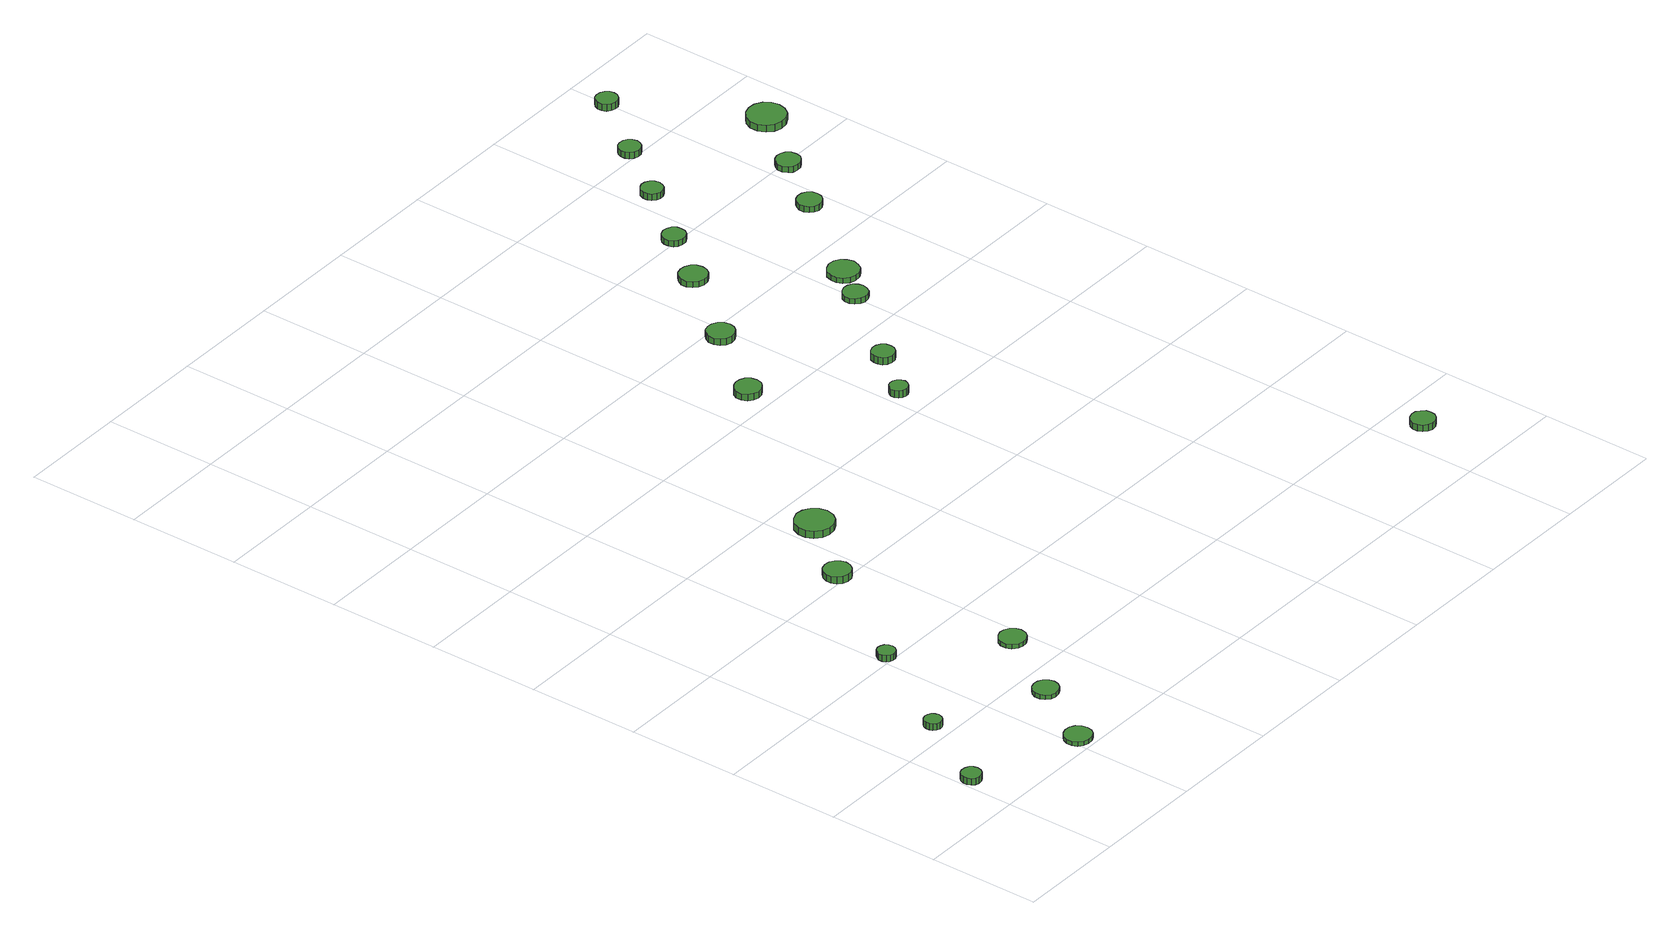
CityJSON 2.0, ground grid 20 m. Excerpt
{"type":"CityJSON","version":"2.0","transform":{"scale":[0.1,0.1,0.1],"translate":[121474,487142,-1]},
"CityObjects":{
"tree1":{"type":"SolitaryVegetationObject","attributes":{"function":"something"},"geometry":[{"type":"MultiSurface","lod":"1","boundaries":[[[0,1,2,3,4,5,6,7,8,9,10,11,12,13,14]],[[15,16,17,18,19,20,21,22,23,24,25,26,27,28,29]],[[0,29,28,1]],[[1,28,27,2]],[[2,27,26,3]],[[3,26,25,4]],[[4,25,24,5]],[[5,24,23,6]],[[6,23,22,7]],[[7,22,21,8]],[[8,21,20,9]],[[9,20,19,10]],[[10,19,18,11]],[[11,18,17,12]],[[12,17,16,13]],[[13,16,15,14]],[[14,15,29,0]]]}]},
"tree2":{"type":"SolitaryVegetationObject","attributes":{"function":"something"},"geometry":[{"type":"MultiSurface","lod":"1","boundaries":[[[30,31,32,33,34,35,36,37,38,39,40,41,42,43,44]],[[45,46,47,48,49,50,51,52,53,54,55,56,57,58,59]],[[30,59,58,31]],[[31,58,57,32]],[[32,57,56,33]],[[33,56,55,34]],[[34,55,54,35]],[[35,54,53,36]],[[36,53,52,37]],[[37,52,51,38]],[[38,51,50,39]],[[39,50,49,40]],[[40,49,48,41]],[[41,48,47,42]],[[42,47,46,43]],[[43,46,45,44]],[[44,45,59,30]]]}]},
"tree3":{"type":"SolitaryVegetationObject","attributes":{"function":"something"},"geometry":[{"type":"MultiSurface","lod":"1","boundaries":[[[60,61,62,63,64,65,66,67,68,69,70,71,72,73,74]],[[75,76,77,78,79,80,81,82,83,84,85,86,87,88,89]],[[60,89,88,61]],[[61,88,87,62]],[[62,87,86,63]],[[63,86,85,64]],[[64,85,84,65]],[[65,84,83,66]],[[66,83,82,67]],[[67,82,81,68]],[[68,81,80,69]],[[69,80,79,70]],[[70,79,78,71]],[[71,78,77,72]],[[72,77,76,73]],[[73,76,75,74]],[[74,75,89,60]]]}]},
"tree4":{"type":"SolitaryVegetationObject","attributes":{"function":"something"},"geometry":[{"type":"MultiSurface","lod":"1","boundaries":[[[90,91,92,93,94,95,96,97,98,99,100,101,102,103,104]],[[105,106,107,108,109,110,111,112,113,114,115,116,117,118,119]],[[90,119,118,91]],[[91,118,117,92]],[[92,117,116,93]],[[93,116,115,94]],[[94,115,114,95]],[[95,114,113,96]],[[96,113,112,97]],[[97,112,111,98]],[[98,111,110,99]],[[99,110,109,100]],[[100,109,108,101]],[[101,108,107,102]],[[102,107,106,103]],[[103,106,105,104]],[[104,105,119,90]]]}]},
"tree5":{"type":"SolitaryVegetationObject","attributes":{"function":"something"},"geometry":[{"type":"MultiSurface","lod":"1","boundaries":[[[120,121,122,123,124,125,126,127,128,129,130,131,132,133,134]],[[135,136,137,138,139,140,141,142,143,144,145,146,147,148,149]],[[120,149,148,121]],[[121,148,147,122]],[[122,147,146,123]],[[123,146,145,124]],[[124,145,144,125]],[[125,144,143,126]],[[126,143,142,127]],[[127,142,141,128]],[[128,141,140,129]],[[129,140,139,130]],[[130,139,138,131]],[[131,138,137,132]],[[132,137,136,133]],[[133,136,135,134]],[[134,135,149,120]]]}]},
"tree6":{"type":"SolitaryVegetationObject","attributes":{"function":"something"},"geometry":[{"type":"MultiSurface","lod":"1","boundaries":[[[150,151,152,153,154,155,156,157,158,159,160,161,162,163,164]],[[165,166,167,168,169,170,171,172,173,174,175,176,177,178,179]],[[150,179,178,151]],[[151,178,177,152]],[[152,177,176,153]],[[153,176,175,154]],[[154,175,174,155]],[[155,174,173,156]],[[156,173,172,157]],[[157,172,171,158]],[[158,171,170,159]],[[159,170,169,160]],[[160,169,168,161]],[[161,168,167,162]],[[162,167,166,163]],[[163,166,165,164]],[[164,165,179,150]]]}]},
"tree7":{"type":"SolitaryVegetationObject","attributes":{"function":"something"},"geometry":[{"type":"MultiSurface","lod":"1","boundaries":[[[180,181,182,183,184,185,186,187,188,189,190,191,192,193,194]],[[195,196,197,198,199,200,201,202,203,204,205,206,207,208,209]],[[180,209,208,181]],[[181,208,207,182]],[[182,207,206,183]],[[183,206,205,184]],[[184,205,204,185]],[[185,204,203,186]],[[186,203,202,187]],[[187,202,201,188]],[[188,201,200,189]],[[189,200,199,190]],[[190,199,198,191]],[[191,198,197,192]],[[192,197,196,193]],[[193,196,195,194]],[[194,195,209,180]]]}]},
"tree8":{"type":"SolitaryVegetationObject","attributes":{"function":"something"},"geometry":[{"type":"MultiSurface","lod":"1","boundaries":[[[210,211,212,213,214,215,216,217,218,219,220,221,222,223,224]],[[225,226,227,228,229,230,231,232,233,234,235,236,237,238,239]],[[210,239,238,211]],[[211,238,237,212]],[[212,237,236,213]],[[213,236,235,214]],[[214,235,234,215]],[[215,234,233,216]],[[216,233,232,217]],[[217,232,231,218]],[[218,231,230,219]],[[219,230,229,220]],[[220,229,228,221]],[[221,228,227,222]],[[222,227,226,223]],[[223,226,225,224]],[[224,225,239,210]]]}]},
"tree9":{"type":"SolitaryVegetationObject","attributes":{"function":"something"},"geometry":[{"type":"MultiSurface","lod":"1","boundaries":[[[240,241,242,243,244,245,246,247,248,249,250,251,252,253,254]],[[255,256,257,258,259,260,261,262,263,264,265,266,267,268,269]],[[240,269,268,241]],[[241,268,267,242]],[[242,267,266,243]],[[243,266,265,244]],[[244,265,264,245]],[[245,264,263,246]],[[246,263,262,247]],[[247,262,261,248]],[[248,261,260,249]],[[249,260,259,250]],[[250,259,258,251]],[[251,258,257,252]],[[252,257,256,253]],[[253,256,255,254]],[[254,255,269,240]]]}]},
"tree10":{"type":"SolitaryVegetationObject","attributes":{"function":"something"},"geometry":[{"type":"MultiSurface","lod":"1","boundaries":[[[270,271,272,273,274,275,276,277,278,279,280,281,282,283,284]],[[285,286,287,288,289,290,291,292,293,294,295,296,297,298,299]],[[270,299,298,271]],[[271,298,297,272]],[[272,297,296,273]],[[273,296,295,274]],[[274,295,294,275]],[[275,294,293,276]],[[276,293,292,277]],[[277,292,291,278]],[[278,291,290,279]],[[279,290,289,280]],[[280,289,288,281]],[[281,288,287,282]],[[282,287,286,283]],[[283,286,285,284]],[[284,285,299,270]]]}]},
"tree11":{"type":"SolitaryVegetationObject","attributes":{"function":"something"},"geometry":[{"type":"MultiSurface","lod":"1","boundaries":[[[300,301,302,303,304,305,306,307,308,309,310,311,312,313,314]],[[315,316,317,318,319,320,321,322,323,324,325,326,327,328,329]],[[300,329,328,301]],[[301,328,327,302]],[[302,327,326,303]],[[303,326,325,304]],[[304,325,324,305]],[[305,324,323,306]],[[306,323,322,307]],[[307,322,321,308]],[[308,321,320,309]],[[309,320,319,310]],[[310,319,318,311]],[[311,318,317,312]],[[312,317,316,313]],[[313,316,315,314]],[[314,315,329,300]]]}]},
"tree12":{"type":"SolitaryVegetationObject","attributes":{"function":"something"},"geometry":[{"type":"MultiSurface","lod":"1","boundaries":[[[330,331,332,333,334,335,336,337,338,339,340,341,342,343,344]],[[345,346,347,348,349,350,351,352,353,354,355,356,357,358,359]],[[330,359,358,331]],[[331,358,357,332]],[[332,357,356,333]],[[333,356,355,334]],[[334,355,354,335]],[[335,354,353,336]],[[336,353,352,337]],[[337,352,351,338]],[[338,351,350,339]],[[339,350,349,340]],[[340,349,348,341]],[[341,348,347,342]],[[342,347,346,343]],[[343,346,345,344]],[[344,345,359,330]]]}]},
"tree13":{"type":"SolitaryVegetationObject","attributes":{"function":"something"},"geometry":[{"type":"MultiSurface","lod":"1","boundaries":[[[360,361,362,363,364,365,366,367,368,369,370,371,372,373,374]],[[375,376,377,378,379,380,381,382,383,384,385,386,387,388,389]],[[360,389,388,361]],[[361,388,387,362]],[[362,387,386,363]],[[363,386,385,364]],[[364,385,384,365]],[[365,384,383,366]],[[366,383,382,367]],[[367,382,381,368]],[[368,381,380,369]],[[369,380,379,370]],[[370,379,378,371]],[[371,378,377,372]],[[372,377,376,373]],[[373,376,375,374]],[[374,375,389,360]]]}]},
"tree14":{"type":"SolitaryVegetationObject","attributes":{"function":"something"},"geometry":[{"type":"MultiSurface","lod":"1","boundaries":[[[390,391,392,393,394,395,396,397,398,399,400,401,402,403,404]],[[405,406,407,408,409,410,411,412,413,414,415,416,417,418,419]],[[390,419,418,391]],[[391,418,417,392]],[[392,417,416,393]],[[393,416,415,394]],[[394,415,414,395]],[[395,414,413,396]],[[396,413,412,397]],[[397,412,411,398]],[[398,411,410,399]],[[399,410,409,400]],[[400,409,408,401]],[[401,408,407,402]],[[402,407,406,403]],[[403,406,405,404]],[[404,405,419,390]]]}]},
"tree15":{"type":"SolitaryVegetationObject","attributes":{"function":"something"},"geometry":[{"type":"MultiSurface","lod":"1","boundaries":[[[420,421,422,423,424,425,426,427,428,429,430,431,432,433,434]],[[435,436,437,438,439,440,441,442,443,444,445,446,447,448,449]],[[420,449,448,421]],[[421,448,447,422]],[[422,447,446,423]],[[423,446,445,424]],[[424,445,444,425]],[[425,444,443,426]],[[426,443,442,427]],[[427,442,441,428]],[[428,441,440,429]],[[429,440,439,430]],[[430,439,438,431]],[[431,438,437,432]],[[432,437,436,433]],[[433,436,435,434]],[[434,435,449,420]]]}]},
"tree16":{"type":"SolitaryVegetationObject","attributes":{"function":"something"},"geometry":[{"type":"MultiSurface","lod":"1","boundaries":[[[450,451,452,453,454,455,456,457,458,459,460,461,462,463,464]],[[465,466,467,468,469,470,471,472,473,474,475,476,477,478,479]],[[450,479,478,451]],[[451,478,477,452]],[[452,477,476,453]],[[453,476,475,454]],[[454,475,474,455]],[[455,474,473,456]],[[456,473,472,457]],[[457,472,471,458]],[[458,471,470,459]],[[459,470,469,460]],[[460,469,468,461]],[[461,468,467,462]],[[462,467,466,463]],[[463,466,465,464]],[[464,465,479,450]]]}]},
"tree17":{"type":"SolitaryVegetationObject","attributes":{"function":"something"},"geometry":[{"type":"MultiSurface","lod":"1","boundaries":[[[480,481,482,483,484,485,486,487,488,489,490,491,492,493,494]],[[495,496,497,498,499,500,501,502,503,504,505,506,507,508,509]],[[480,509,508,481]],[[481,508,507,482]],[[482,507,506,483]],[[483,506,505,484]],[[484,505,504,485]],[[485,504,503,486]],[[486,503,502,487]],[[487,502,501,488]],[[488,501,500,489]],[[489,500,499,490]],[[490,499,498,491]],[[491,498,497,492]],[[492,497,496,493]],[[493,496,495,494]],[[494,495,509,480]]]}]},
"tree18":{"type":"SolitaryVegetationObject","attributes":{"function":"something"},"geometry":[{"type":"MultiSurface","lod":"1","boundaries":[[[510,511,512,513,514,515,516,517,518,519,520,521,522,523,524]],[[525,526,527,528,529,530,531,532,533,534,535,536,537,538,539]],[[510,539,538,511]],[[511,538,537,512]],[[512,537,536,513]],[[513,536,535,514]],[[514,535,534,515]],[[515,534,533,516]],[[516,533,532,517]],[[517,532,531,518]],[[518,531,530,519]],[[519,530,529,520]],[[520,529,528,521]],[[521,528,527,522]],[[522,527,526,523]],[[523,526,525,524]],[[524,525,539,510]]]}]},
"tree19":{"type":"SolitaryVegetationObject","attributes":{"function":"something"},"geometry":[{"type":"MultiSurface","lod":"1","boundaries":[[[540,541,542,543,544,545,546,547,548,549,550,551,552,553,554]],[[555,556,557,558,559,560,561,562,563,564,565,566,567,568,569]],[[540,569,568,541]],[[541,568,567,542]],[[542,567,566,543]],[[543,566,565,544]],[[544,565,564,545]],[[545,564,563,546]],[[546,563,562,547]],[[547,562,561,548]],[[548,561,560,549]],[[549,560,559,550]],[[550,559,558,551]],[[551,558,557,552]],[[552,557,556,553]],[[553,556,555,554]],[[554,555,569,540]]]}]},
"tree20":{"type":"SolitaryVegetationObject","attributes":{"function":"something"},"geometry":[{"type":"MultiSurface","lod":"1","boundaries":[[[570,571,572,573,574,575,576,577,578,579,580,581,582,583,584]],[[585,586,587,588,589,590,591,592,593,594,595,596,597,598,599]],[[570,599,598,571]],[[571,598,597,572]],[[572,597,596,573]],[[573,596,595,574]],[[574,595,594,575]],[[575,594,593,576]],[[576,593,592,577]],[[577,592,591,578]],[[578,591,590,579]],[[579,590,589,580]],[[580,589,588,581]],[[581,588,587,582]],[[582,587,586,583]],[[583,586,585,584]],[[584,585,599,570]]]}]},
"tree21":{"type":"SolitaryVegetationObject","attributes":{"function":"something"},"geometry":[{"type":"MultiSurface","lod":"1","boundaries":[[[600,601,602,603,604,605,606,607,608,609,610,611,612,613,614]],[[615,616,617,618,619,620,621,622,623,624,625,626,627,628,629]],[[600,629,628,601]],[[601,628,627,602]],[[602,627,626,603]],[[603,626,625,604]],[[604,625,624,605]],[[605,624,623,606]],[[606,623,622,607]],[[607,622,621,608]],[[608,621,620,609]],[[609,620,619,610]],[[610,619,618,611]],[[611,618,617,612]],[[612,617,616,613]],[[613,616,615,614]],[[614,615,629,600]]]}]},
"tree22":{"type":"SolitaryVegetationObject","attributes":{"function":"something"},"geometry":[{"type":"MultiSurface","lod":"1","boundaries":[[[630,631,632,633,634,635,636,637,638,639,640,641,642,643,644]],[[645,646,647,648,649,650,651,652,653,654,655,656,657,658,659]],[[630,659,658,631]],[[631,658,657,632]],[[632,657,656,633]],[[633,656,655,634]],[[634,655,654,635]],[[635,654,653,636]],[[636,653,652,637]],[[637,652,651,638]],[[638,651,650,639]],[[639,650,649,640]],[[640,649,648,641]],[[641,648,647,642]],[[642,647,646,643]],[[643,646,645,644]],[[644,645,659,630]]]}]},
"tree23":{"type":"SolitaryVegetationObject","attributes":{"function":"something"},"geometry":[{"type":"MultiSurface","lod":"1","boundaries":[[[660,661,662,663,664,665,666,667,668,669,670,671,672,673,674]],[[675,676,677,678,679,680,681,682,683,684,685,686,687,688,689]],[[660,689,688,661]],[[661,688,687,662]],[[662,687,686,663]],[[663,686,685,664]],[[664,685,684,665]],[[665,684,683,666]],[[666,683,682,667]],[[667,682,681,668]],[[668,681,680,669]],[[669,680,679,670]],[[670,679,678,671]],[[671,678,677,672]],[[672,677,676,673]],[[673,676,675,674]],[[674,675,689,660]]]}]}
},
"vertices":[
[39,94,18],[37,101,18],[33,107,18],[27,110,18],[19,111,18],[12,109,18],[7,104,18],[4,97,18],[4,90,18],[7,83,18],[12,78,18],[19,76,18],[27,77,18],[33,81,18],[37,87,18],[37,87,6],[33,81,6],[27,77,6],[19,76,6],[12,78,6],[7,83,6],[4,90,6],[4,97,6],[7,104,6],[12,109,6],[19,111,6],[27,110,6],[33,107,6],[37,101,6],[39,94,6],
[122,236,18],[120,242,18],[117,247,18],[111,250,18],[105,251,18],[99,249,18],[94,245,18],[92,239,18],[92,232,18],[94,227,18],[99,222,18],[105,220,18],[111,221,18],[117,224,18],[120,229,18],[120,229,6],[117,224,6],[111,221,6],[105,220,6],[99,222,6],[94,227,6],[92,232,6],[92,239,6],[94,245,6],[99,249,6],[105,251,6],[111,250,6],[117,247,6],[120,242,6],[122,236,6],
[241,30,14],[239,40,14],[233,48,14],[225,53,14],[215,54,14],[206,51,14],[198,44,14],[194,35,14],[194,25,14],[198,16,14],[206,10,14],[215,7,14],[225,8,14],[233,12,14],[239,20,14],[239,20,6],[233,12,6],[225,8,6],[215,7,6],[206,10,6],[198,16,6],[194,25,6],[194,35,6],[198,44,6],[206,51,6],[215,54,6],[225,53,6],[233,48,6],[239,40,6],[241,30,6],
[314,152,14],[312,161,14],[306,169,14],[298,173,14],[289,174,14],[280,171,14],[273,165,14],[269,157,14],[269,147,14],[273,139,14],[280,132,14],[289,130,14],[298,131,14],[306,135,14],[312,143,14],[312,143,6],[306,135,6],[298,131,6],[289,130,6],[280,132,6],[273,139,6],[269,147,6],[269,157,6],[273,165,6],[280,171,6],[289,174,6],[298,173,6],[306,169,6],[312,161,6],[314,152,6],
[233,414,18],[232,420,18],[228,426,18],[222,429,18],[216,430,18],[209,428,18],[205,423,18],[202,417,18],[202,411,18],[205,405,18],[209,400,18],[216,398,18],[222,399,18],[228,402,18],[232,408,18],[232,408,6],[228,402,6],[222,399,6],[216,398,6],[209,400,6],[205,405,6],[202,411,6],[202,417,6],[205,423,6],[209,428,6],[216,430,6],[222,429,6],[228,426,6],[232,420,6],[233,414,6],
[399,283,14],[397,292,14],[391,300,14],[382,305,14],[373,306,14],[364,303,14],[356,296,14],[352,288,14],[352,278,14],[356,269,14],[364,262,14],[373,259,14],[382,260,14],[391,265,14],[397,273,14],[397,273,6],[391,265,6],[382,260,6],[373,259,6],[364,262,6],[356,269,6],[352,278,6],[352,288,6],[356,296,6],[364,303,6],[373,306,6],[382,305,6],[391,300,6],[397,292,6],[399,283,6],
[376,616,20],[374,625,20],[368,633,20],[360,638,20],[350,639,20],[340,636,20],[333,629,20],[329,620,20],[329,611,20],[333,602,20],[340,595,20],[350,592,20],[360,593,20],[368,598,20],[374,606,20],[374,606,7],[368,598,7],[360,593,7],[350,592,7],[340,595,7],[333,602,7],[329,611,7],[329,620,7],[333,629,7],[340,636,7],[350,639,7],[360,638,7],[368,633,7],[374,625,7],[376,616,7],
[469,725,25],[466,739,25],[458,750,25],[446,757,25],[432,759,25],[419,754,25],[408,745,25],[402,732,25],[402,718,25],[408,705,25],[419,696,25],[432,692,25],[446,693,25],[458,700,25],[466,711,25],[466,711,12],[458,700,12],[446,693,12],[432,692,12],[419,696,12],[408,705,12],[402,718,12],[402,732,12],[408,745,12],[419,754,12],[432,759,12],[446,757,12],[458,750,12],[466,739,12],[469,725,12],
[703,1045,21],[701,1055,21],[695,1063,21],[687,1067,21],[677,1068,21],[668,1065,21],[660,1059,21],[656,1050,21],[656,1040,21],[660,1031,21],[668,1025,21],[677,1022,21],[687,1023,21],[695,1028,21],[701,1035,21],[701,1035,9],[695,1028,9],[687,1023,9],[677,1022,9],[668,1025,9],[660,1031,9],[656,1040,9],[656,1050,9],[660,1059,9],[668,1065,9],[677,1068,9],[687,1067,9],[695,1063,9],[701,1055,9],[703,1045,9],
[839,853,25],[837,859,25],[833,865,25],[827,868,25],[821,869,25],[814,867,25],[809,862,25],[806,856,25],[806,849,25],[809,843,25],[814,839,25],[821,837,25],[827,837,25],[833,841,25],[837,846,25],[837,846,12],[833,841,12],[827,837,12],[821,837,12],[814,839,12],[809,843,12],[806,849,12],[806,856,12],[809,862,12],[814,867,12],[821,869,12],[827,868,12],[833,865,12],[837,859,12],[839,853,12],
[807,1179,18],[805,1189,18],[799,1197,18],[790,1202,18],[780,1203,18],[770,1200,18],[763,1193,18],[759,1184,18],[759,1174,18],[763,1165,18],[770,1158,18],[780,1155,18],[790,1156,18],[799,1161,18],[805,1169,18],[805,1169,6],[799,1161,6],[790,1156,6],[780,1155,6],[770,1158,6],[763,1165,6],[759,1174,6],[759,1184,6],[763,1193,6],[770,1200,6],[780,1203,6],[790,1202,6],[799,1197,6],[805,1189,6],[807,1179,6],
[912,938,19],[911,946,19],[906,953,19],[899,957,19],[890,958,19],[882,955,19],[876,950,19],[873,942,19],[873,934,19],[876,926,19],[882,921,19],[890,918,19],[899,919,19],[906,923,19],[911,930,19],[911,930,6],[906,923,6],[899,919,6],[890,918,6],[882,921,6],[876,926,6],[873,934,6],[873,942,6],[876,950,6],[882,955,6],[890,958,6],[899,957,6],[906,953,6],[911,946,6],[912,938,6],
[912,1314,17],[910,1324,17],[904,1332,17],[895,1337,17],[885,1338,17],[875,1335,17],[868,1328,17],[863,1319,17],[863,1309,17],[868,1300,17],[875,1293,17],[885,1290,17],[895,1291,17],[904,1296,17],[910,1304,17],[910,1304,6],[904,1296,6],[895,1291,6],[885,1290,6],[875,1293,6],[868,1300,6],[863,1309,6],[863,1319,6],[868,1328,6],[875,1335,6],[885,1338,6],[895,1337,6],[904,1332,6],[910,1324,6],[912,1314,6],
[1277,137,24],[1276,145,24],[1270,152,24],[1263,157,24],[1254,158,24],[1246,155,24],[1239,149,24],[1235,141,24],[1235,132,24],[1239,124,24],[1246,118,24],[1254,115,24],[1263,116,24],[1270,121,24],[1276,128,24],[1276,128,12],[1270,121,12],[1263,116,12],[1254,115,12],[1246,118,12],[1239,124,12],[1235,132,12],[1235,141,12],[1239,149,12],[1246,155,12],[1254,158,12],[1263,157,12],[1270,152,12],[1276,145,12],[1277,137,12],
[1026,1080,16],[1024,1088,16],[1019,1096,16],[1011,1100,16],[1002,1101,16],[994,1098,16],[987,1092,16],[983,1084,16],[983,1075,16],[987,1067,16],[994,1061,16],[1002,1058,16],[1011,1059,16],[1019,1063,16],[1024,1071,16],[1024,1071,6],[1019,1063,6],[1011,1059,6],[1002,1058,6],[994,1061,6],[987,1067,6],[983,1075,6],[983,1084,6],[987,1092,6],[994,1098,6],[1002,1101,6],[1011,1100,6],[1019,1096,6],[1024,1088,6],[1026,1080,6],
[978,1407,17],[977,1415,17],[972,1422,17],[964,1426,17],[956,1427,17],[948,1424,17],[942,1419,17],[939,1411,17],[939,1403,17],[942,1395,17],[948,1390,17],[956,1387,17],[964,1388,17],[972,1392,17],[977,1399,17],[977,1399,6],[972,1392,6],[964,1388,6],[956,1387,6],[948,1390,6],[942,1395,6],[939,1403,6],[939,1411,6],[942,1419,6],[948,1424,6],[956,1427,6],[964,1426,6],[972,1422,6],[977,1415,6],[978,1407,6],
[1072,1134,16],[1069,1145,16],[1063,1154,16],[1053,1160,16],[1041,1161,16],[1031,1157,16],[1022,1150,16],[1018,1139,16],[1018,1128,16],[1022,1118,16],[1031,1110,16],[1041,1107,16],[1053,1108,16],[1063,1113,16],[1069,1123,16],[1069,1123,6],[1063,1113,6],[1053,1108,6],[1041,1107,6],[1031,1110,6],[1022,1118,6],[1018,1128,6],[1018,1139,6],[1022,1150,6],[1031,1157,6],[1041,1161,6],[1053,1160,6],[1063,1154,6],[1069,1145,6],[1072,1134,6],
[1061,1514,18],[1059,1522,18],[1054,1529,18],[1047,1533,18],[1039,1534,18],[1032,1531,18],[1026,1526,18],[1023,1518,18],[1023,1510,18],[1026,1503,18],[1032,1498,18],[1039,1495,18],[1047,1496,18],[1054,1500,18],[1059,1507,18],[1059,1507,6],[1054,1500,6],[1047,1496,6],[1039,1495,6],[1032,1498,6],[1026,1503,6],[1023,1510,6],[1023,1518,6],[1026,1526,6],[1032,1531,6],[1039,1534,6],[1047,1533,6],[1054,1529,6],[1059,1522,6],[1061,1514,6],
[1189,1297,17],[1188,1305,17],[1182,1313,17],[1175,1317,17],[1166,1318,17],[1157,1315,17],[1151,1309,17],[1147,1301,17],[1147,1292,17],[1151,1284,17],[1157,1278,17],[1166,1275,17],[1175,1276,17],[1182,1281,17],[1188,1288,17],[1188,1288,6],[1182,1281,6],[1175,1276,6],[1166,1275,6],[1157,1278,6],[1151,1284,6],[1147,1292,6],[1147,1301,6],[1151,1309,6],[1157,1315,6],[1166,1318,6],[1175,1317,6],[1182,1313,6],[1188,1305,6],[1189,1297,6],
[1134,1615,18],[1132,1623,18],[1128,1629,18],[1121,1633,18],[1113,1634,18],[1105,1632,18],[1099,1626,18],[1096,1619,18],[1096,1611,18],[1099,1604,18],[1105,1599,18],[1113,1596,18],[1121,1597,18],[1128,1601,18],[1132,1607,18],[1132,1607,6],[1128,1601,6],[1121,1597,6],[1113,1596,6],[1105,1599,6],[1099,1604,6],[1096,1611,6],[1096,1619,6],[1099,1626,6],[1105,1632,6],[1113,1634,6],[1121,1633,6],[1128,1629,6],[1132,1623,6],[1134,1615,6],
[1259,1393,17],[1258,1402,17],[1252,1409,17],[1245,1413,17],[1236,1414,17],[1227,1411,17],[1221,1405,17],[1217,1397,17],[1217,1388,17],[1221,1380,17],[1227,1374,17],[1236,1372,17],[1245,1373,17],[1252,1377,17],[1258,1384,17],[1258,1384,6],[1252,1377,6],[1245,1373,6],[1236,1372,6],[1227,1374,6],[1221,1380,6],[1217,1388,6],[1217,1397,6],[1221,1405,6],[1227,1411,6],[1236,1414,6],[1245,1413,6],[1252,1409,6],[1258,1402,6],[1259,1393,6],
[1212,1721,25],[1211,1729,25],[1206,1735,25],[1199,1739,25],[1191,1740,25],[1184,1738,25],[1178,1733,25],[1175,1725,25],[1175,1717,25],[1178,1710,25],[1184,1705,25],[1191,1703,25],[1199,1703,25],[1206,1707,25],[1211,1714,25],[1211,1714,12],[1206,1707,12],[1199,1703,12],[1191,1703,12],[1184,1705,12],[1178,1710,12],[1175,1717,12],[1175,1725,12],[1178,1733,12],[1184,1738,12],[1191,1740,12],[1199,1739,12],[1206,1735,12],[1211,1729,12],[1212,1721,12],
[1352,1498,19],[1349,1512,19],[1341,1523,19],[1329,1530,19],[1315,1531,19],[1302,1527,19],[1292,1518,19],[1286,1505,19],[1286,1491,19],[1292,1478,19],[1302,1469,19],[1315,1465,19],[1329,1466,19],[1341,1473,19],[1349,1485,19],[1349,1485,6],[1341,1473,6],[1329,1466,6],[1315,1465,6],[1302,1469,6],[1292,1478,6],[1286,1491,6],[1286,1505,6],[1292,1518,6],[1302,1527,6],[1315,1531,6],[1329,1530,6],[1341,1523,6],[1349,1512,6],[1352,1498,6]
]}
